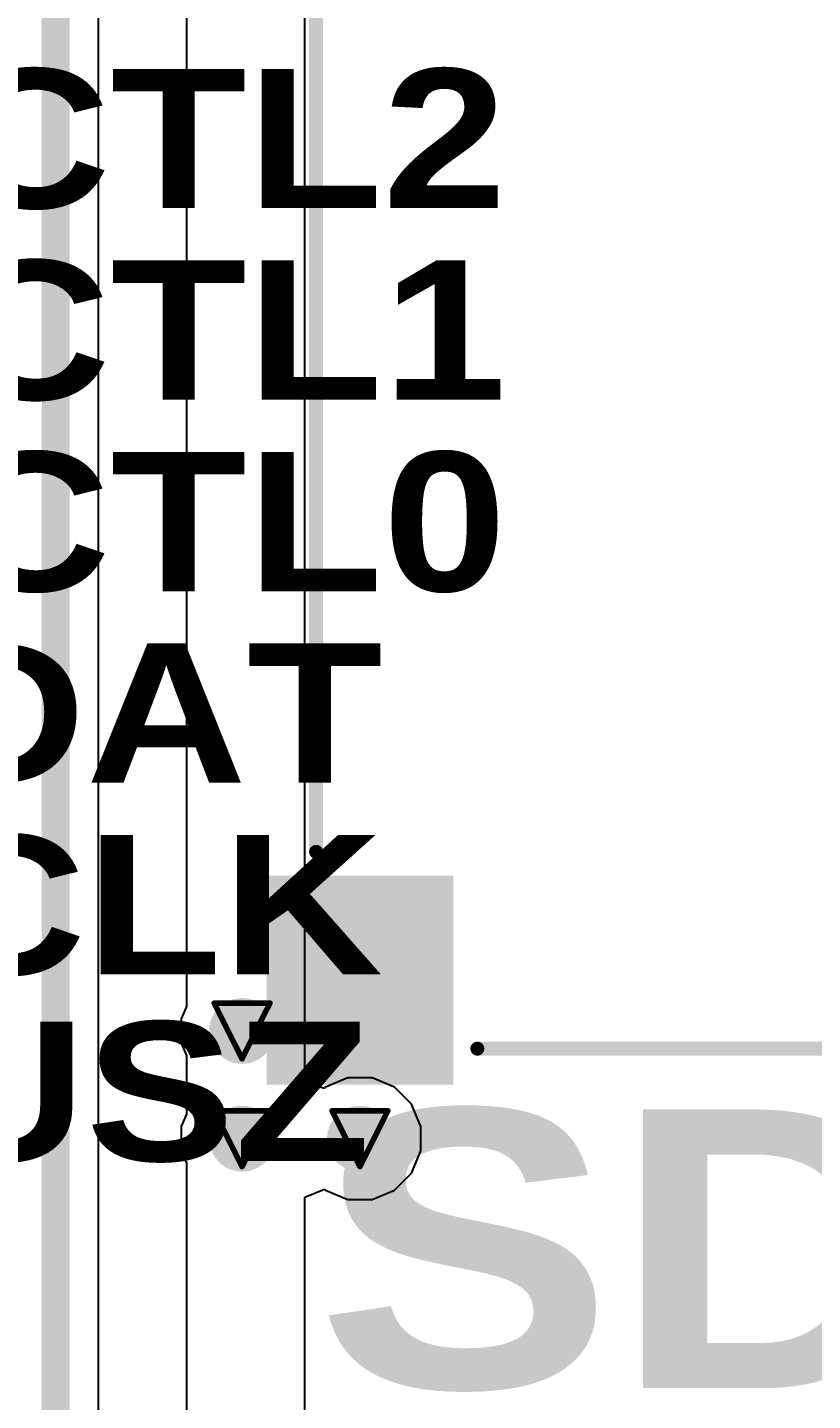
# Model space of a CAD drawing. Header units: inches. Extents: x 0 to 211, y 0 to 201.
# Drawn here: x 3.5135 to 3.7952, y 1.5713 to 2.0643 of the extents above; entities that cross this region are included whole.
import ezdxf

# ---------------------------------------------------------------- set-up
doc = ezdxf.new("R2010")
doc.units = ezdxf.units.IN
doc.header["$MEASUREMENT"] = 0
for name, color, linetype in [('Bottom Layer', 5, 'Continuous'), ('Drill Drawing', 1, 'Continuous'), ('Layer 1', 16, 'Continuous'), ('Layer 2', 76, 'Continuous'), ('Top Layer', 1, 'Continuous'), ('Top Overlay', 2, 'Continuous'), ('Top Paste', 8, 'Continuous'), ('Top Solder', 216, 'Continuous'), ('Via Holes', 16, 'Continuous')]:
    doc.layers.add(name, color=color, linetype=linetype)
doc.styles.add('Arial Black_Bold', font='', dxfattribs={"height": 0.2})
doc.styles.get('Arial Black_Bold').set_extended_font_data('Arial Black', bold=True)

# ---------------------------------------------------------------- blocks, each defined once
blk = doc.blocks.new('5027740891_229')
at = {"layer": 'Top Layer'}
blk.add_hatch(color=1, dxfattribs=at).paths.add_polyline_path([(-0.29734, -0.25886), (-0.23829, -0.25886), (-0.23829, -0.32579), (-0.29734, -0.32579)])
at = {"layer": 'Top Paste'}
blk.add_hatch(color=8, dxfattribs=at).paths.add_polyline_path([(-0.29734, -0.25886), (-0.23829, -0.25886), (-0.23829, -0.32579), (-0.29734, -0.32579)])
at = {"layer": 'Top Solder'}
blk.add_hatch(color=216, dxfattribs=at).paths.add_polyline_path([(-0.30134, -0.25486), (-0.23429, -0.25486), (-0.23429, -0.32979), (-0.30134, -0.32979)])
at = {"layer": 'Top Overlay'}
for points in [[(-0.28356, -0.24626, 0.005, 0.005, 0), (-0.28356, 0.25039, 0.005, 0.005, 0)], [(-0.22569, -0.31693, 0.005, 0.005, 0), (0.22156, -0.31693, 0.005, 0.005, 0)]]:
    blk.add_lwpolyline(points, format="xyseb", dxfattribs=at)
for points in [[(-0.28481, -0.24626, 0.0025, 0.0025, 1), (-0.28231, -0.24626, 0.0025, 0.0025, 1)], [(-0.22694, -0.31693, 0.0025, 0.0025, 1), (-0.22444, -0.31693, 0.0025, 0.0025, 1)]]:
    blk.add_lwpolyline(points, format="xyseb", close=True, dxfattribs=at)

msp = doc.modelspace()

# ---------------------------------------------------------------- hatches: boundary and pattern name
at = {"layer": 'Bottom Layer'}
h = msp.add_hatch(color=5, dxfattribs=at)
edge = h.paths.add_edge_path()
edge.add_arc((3.59047, 1.704), 0.01181, 0, 360)
h = msp.add_hatch(color=5, dxfattribs=at)
edge = h.paths.add_edge_path()
edge.add_arc((3.59047, 1.66532), 0.01181, 0, 360)
h = msp.add_hatch(color=5, dxfattribs=at)
edge = h.paths.add_edge_path()
edge.add_arc((3.63277, 1.66532), 0.01181, 0, 360)
at = {"layer": 'Layer 1'}
h = msp.add_hatch(color=16, dxfattribs=at)
edge = h.paths.add_edge_path()
edge.add_arc((3.59047, 1.704), 0.01181, 0, 360)
h = msp.add_hatch(color=16, dxfattribs=at)
edge = h.paths.add_edge_path()
edge.add_arc((3.59047, 1.66532), 0.01181, 0, 360)
h = msp.add_hatch(color=16, dxfattribs=at)
edge = h.paths.add_edge_path()
edge.add_arc((3.63277, 1.66532), 0.01181, 0, 360)
at = {"layer": 'Layer 2'}
h = msp.add_hatch(color=76, dxfattribs=at)
edge = h.paths.add_edge_path()
edge.add_arc((3.59047, 1.704), 0.01181, 0, 360)
h = msp.add_hatch(color=76, dxfattribs=at)
edge = h.paths.add_edge_path()
edge.add_arc((3.59047, 1.66532), 0.01181, 0, 360)
h = msp.add_hatch(color=76, dxfattribs=at)
edge = h.paths.add_edge_path()
edge.add_arc((3.63277, 1.66532), 0.01181, 0, 360)
at = {"layer": 'Top Layer'}
h = msp.add_hatch(color=1, dxfattribs=at)
edge = h.paths.add_edge_path()
edge.add_arc((3.59047, 1.704), 0.01181, 0, 360)
h = msp.add_hatch(color=1, dxfattribs=at)
edge = h.paths.add_edge_path()
edge.add_arc((3.59047, 1.66532), 0.01181, 0, 360)
h = msp.add_hatch(color=1, dxfattribs=at)
edge = h.paths.add_edge_path()
edge.add_arc((3.63277, 1.66532), 0.01181, 0, 360)
at = {"layer": 'Via Holes'}
h = msp.add_hatch(color=7, dxfattribs=at)
edge = h.paths.add_edge_path()
edge.add_arc((3.59047, 1.704), 0.00591, 0, 360)
h = msp.add_hatch(color=7, dxfattribs=at)
edge = h.paths.add_edge_path()
edge.add_arc((3.59047, 1.66532), 0.00591, 0, 360)
h = msp.add_hatch(color=7, dxfattribs=at)
edge = h.paths.add_edge_path()
edge.add_arc((3.63277, 1.66532), 0.00591, 0, 360)

# ---------------------------------------------------------------- linework, layer by layer
at = {"layer": 'Bottom Layer'}
msp.add_line((3.53891, 0.66025), (3.53891, 2.58145), dxfattribs=at)
msp.add_lwpolyline([(3.52362, 2.597, 0.01, 0.01, 0), (3.52362, 0.66025, 0.01, 0.01, 0)], format="xyseb", dxfattribs=at)
at = {"layer": 'Drill Drawing'}
for points in [[(3.58047, 1.714, 0.002, 0.002, 0), (3.60047, 1.714, 0.002, 0.002, 0)], [(3.58047, 1.714, 0.002, 0.002, 0), (3.59047, 1.694, 0.002, 0.002, 0)], [(3.59047, 1.694, 0.002, 0.002, 0), (3.60047, 1.714, 0.002, 0.002, 0)], [(3.58047, 1.67532, 0.002, 0.002, 0), (3.60047, 1.67532, 0.002, 0.002, 0)], [(3.58047, 1.67532, 0.002, 0.002, 0), (3.59047, 1.65532, 0.002, 0.002, 0)], [(3.59047, 1.65532, 0.002, 0.002, 0), (3.60047, 1.67532, 0.002, 0.002, 0)], [(3.62277, 1.67532, 0.002, 0.002, 0), (3.64277, 1.67532, 0.002, 0.002, 0)], [(3.62277, 1.67532, 0.002, 0.002, 0), (3.63277, 1.65532, 0.002, 0.002, 0)], [(3.63277, 1.65532, 0.002, 0.002, 0), (3.64277, 1.67532, 0.002, 0.002, 0)]]:
    msp.add_lwpolyline(points, format="xyseb", dxfattribs=at)
for points in [[(3.57997, 1.714, 0.001, 0.001, 1), (3.58097, 1.714, 0.001, 0.001, 1)], [(3.57997, 1.714, 0.001, 0.001, 1), (3.58097, 1.714, 0.001, 0.001, 1)], [(3.59997, 1.714, 0.001, 0.001, 1), (3.60097, 1.714, 0.001, 0.001, 1)], [(3.59997, 1.714, 0.001, 0.001, 1), (3.60097, 1.714, 0.001, 0.001, 1)], [(3.58997, 1.694, 0.001, 0.001, 1), (3.59097, 1.694, 0.001, 0.001, 1)], [(3.58997, 1.694, 0.001, 0.001, 1), (3.59097, 1.694, 0.001, 0.001, 1)], [(3.57997, 1.67532, 0.001, 0.001, 1), (3.58097, 1.67532, 0.001, 0.001, 1)], [(3.57997, 1.67532, 0.001, 0.001, 1), (3.58097, 1.67532, 0.001, 0.001, 1)], [(3.59997, 1.67532, 0.001, 0.001, 1), (3.60097, 1.67532, 0.001, 0.001, 1)], [(3.59997, 1.67532, 0.001, 0.001, 1), (3.60097, 1.67532, 0.001, 0.001, 1)], [(3.62227, 1.67532, 0.001, 0.001, 1), (3.62327, 1.67532, 0.001, 0.001, 1)], [(3.62227, 1.67532, 0.001, 0.001, 1), (3.62327, 1.67532, 0.001, 0.001, 1)], [(3.64227, 1.67532, 0.001, 0.001, 1), (3.64327, 1.67532, 0.001, 0.001, 1)], [(3.64227, 1.67532, 0.001, 0.001, 1), (3.64327, 1.67532, 0.001, 0.001, 1)], [(3.58997, 1.65532, 0.001, 0.001, 1), (3.59097, 1.65532, 0.001, 0.001, 1)], [(3.58997, 1.65532, 0.001, 0.001, 1), (3.59097, 1.65532, 0.001, 0.001, 1)], [(3.63227, 1.65532, 0.001, 0.001, 1), (3.63327, 1.65532, 0.001, 0.001, 1)], [(3.63227, 1.65532, 0.001, 0.001, 1), (3.63327, 1.65532, 0.001, 0.001, 1)]]:
    msp.add_lwpolyline(points, format="xyseb", close=True, dxfattribs=at)
at = {"layer": 'Layer 2'}
for p, q in [((3.613, 1.68629), (3.613, 2.24386)), ((3.5705, 2.11811), (3.5705, 2.04443)), ((3.5705, 2.04443), (3.5705, 2.01972)), ((3.5705, 2.01972), (3.5705, 1.95739)), ((3.5705, 1.95739), (3.5705, 1.93012)), ((3.5705, 1.93012), (3.5705, 1.88982)), ((3.5705, 1.88982), (3.5705, 1.71279)), ((3.5705, 1.71279), (3.56866, 1.70833)), ((3.56866, 1.70833), (3.56866, 1.69966)), ((3.56866, 1.69966), (3.5705, 1.69521)), ((3.5705, 1.69521), (3.5705, 1.6741)), ((3.61457, 1.68503), (3.613, 1.68629)), ((3.62844, 1.68713), (3.62042, 1.68381)), ((3.63711, 1.68713), (3.62844, 1.68713)), ((3.64513, 1.68381), (3.63711, 1.68713)), ((3.62, 1.68339), (3.61457, 1.68503)), ((3.62042, 1.68381), (3.62, 1.68339)), ((3.65126, 1.67767), (3.64513, 1.68381)), ((3.65459, 1.66965), (3.65126, 1.67767)), ((3.5705, 1.6741), (3.56866, 1.66965)), ((3.56866, 1.66965), (3.56866, 1.66098)), ((3.65459, 1.66098), (3.65459, 1.66965)), ((3.56866, 1.66098), (3.5705, 1.65653)), ((3.5705, 1.65653), (3.5705, 1.65653)), ((3.5705, 1.65653), (3.5705, 1.65653)), ((3.5705, 1.65653), (3.5705, 1.1755)), ((3.65126, 1.65296), (3.65459, 1.66098)), ((3.64513, 1.64682), (3.65126, 1.65296)), ((3.613, 1.64434), (3.62, 1.64724)), ((3.62, 1.64724), (3.62042, 1.64682)), ((3.62042, 1.64682), (3.62844, 1.6435)), ((3.63711, 1.6435), (3.64513, 1.64682)), ((3.613, 1.15679), (3.613, 1.64434)), ((3.62844, 1.6435), (3.63711, 1.6435))]:
    msp.add_line(p, q, dxfattribs=at)

# ---------------------------------------------------------------- block references
msp.add_blockref('5027740891_229', (3.90059, 2.01457))

# ---------------------------------------------------------------- texts
at = {"layer": 'Top Overlay', "style": 'Arial Black_Bold'}
for s, height, p in [('PWR-CTL2', 0.05, (3.27243, 1.99941)), ('PWR-CTL1', 0.05, (3.27243, 1.93065)), ('PWR-CTL0', 0.05, (3.27243, 1.86188)), ('SMB-DAT', 0.05, (3.27243, 1.79311)), ('SMB-CLK', 0.05, (3.27243, 1.72435)), ('SMB-USZ', 0.05, (3.27243, 1.65734)), ('SD CARD', 0.1, (3.61703, 1.57583))]:
    msp.add_text(s, height=height, dxfattribs=at).set_placement(p)

doc.saveas('drawing.dxf')
